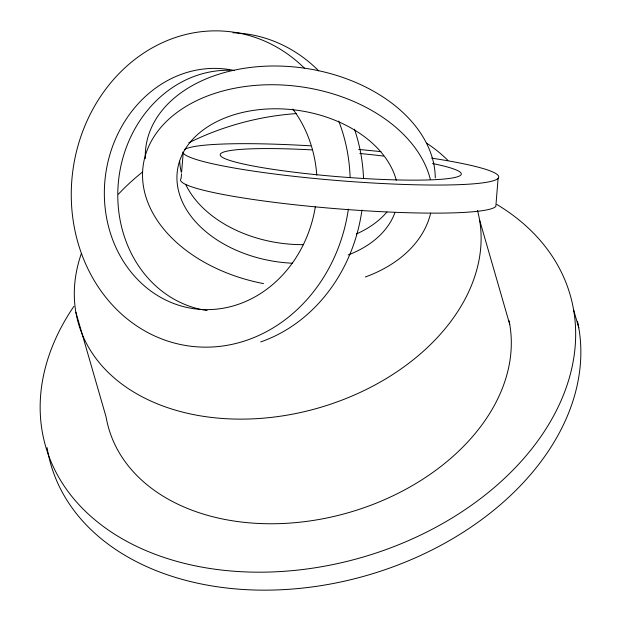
<?xml version="1.0" encoding="UTF-8"?>
<svg xmlns="http://www.w3.org/2000/svg" width="621" height="621" viewBox="0 0 621 621"><rect width="100%" height="100%" fill="white"/><g stroke="black" fill="none" stroke-linecap="round" stroke-linejoin="round"><path stroke-width="0.93" d="M181.511 173.787L181.13 178.468A158.487 16.387 4.6 0 0 324.418 207.693A158.487 16.387 4.6 0 0 495.837 206.405L498.096 178.328M181.658 171.916L183.086 154.132M573.602 309.871L578.788 327.834M479.552 219.85L509.748 324.48M75.863 312.247L106.067 416.885A207.375 147.658 -16.1 0 0 335.713 516.012A207.375 147.658 -16.1 0 0 509.026 320.708M496.854 204.48A272.976 194.365 -16.1 0 1 514.18 468.871A272.976 194.365 -16.1 0 1 156.865 554.926A272.976 194.365 -16.1 0 1 73.883 306.355M477.479 210.441A207.375 147.658 -16.1 0 1 270.259 417.506A207.375 147.658 -16.1 0 1 81.273 253.795M118.425 194.171A207.375 147.658 -16.1 0 1 142.356 172.157M188.807 142.783A207.375 147.658 -16.1 0 1 296.225 113.604M426.534 143.109A207.375 147.658 -16.1 0 1 447.912 160.381M577.491 321.274A272.976 194.365 -16.1 0 1 349.53 579.991A272.976 194.365 -16.1 0 1 47.095 447.617M145.291 158.634A145.803 100.198 8.3 0 1 288.33 66.463A145.803 100.198 8.3 0 1 435.267 177.932M386.968 211.971A111.213 76.422 8.3 0 1 356.4 233.954M303.661 244.643A111.213 76.422 8.3 0 1 185.726 184.538M181.285 172.219A111.213 76.422 8.3 0 1 179.702 161.173M430.679 213.073A145.803 100.198 8.3 0 1 365.288 277.013M263.537 283.611A145.803 100.198 8.3 0 1 142.737 169.727A145.803 100.198 8.3 0 1 278.914 84.86A145.803 100.198 8.3 0 1 430.4 179.609M394.847 212.84A111.213 76.422 8.3 0 1 348.202 254.928M292.281 263.211A111.213 76.422 8.3 0 1 177.381 184.616A111.213 76.422 8.3 0 1 272.472 108.807A111.213 76.422 8.3 0 1 396.291 180.284M431.595 158.13A158.487 16.387 4.6 0 1 414.634 184.763A158.487 16.387 4.6 0 1 182.776 152.06M184.328 149.614A158.487 16.387 4.6 0 1 310.647 145.834M358.69 149.451A158.487 16.387 4.6 0 1 380.991 151.664M432.511 163.525A120.885 12.498 4.6 0 1 403.774 180.059A120.885 12.498 4.6 0 1 229.56 160.358A120.885 12.498 4.6 0 1 311.936 149.894M359.815 153.496A120.885 12.498 4.6 0 1 383.615 156.05M233.022 32.773A158.487 139.104 -82.2 0 1 318.744 70.895M354.467 129.215A158.487 139.104 -82.2 0 1 363.526 178.343M361.95 210.014A158.487 139.104 -82.2 0 1 260.688 341.93M207.096 310.531A120.885 106.098 -82.2 0 1 118.386 182.194A120.885 106.098 -82.2 0 1 229.832 70.258M348.373 209.122A158.487 139.104 -82.2 0 1 162.275 339.151A158.487 139.104 -82.2 0 1 91.566 111.633A158.487 139.104 -82.2 0 1 304.624 68.372M338.724 121.072A158.487 139.104 -82.2 0 1 350.12 177.466M292.84 109.063A120.885 106.098 -82.2 0 1 316.78 175.161M315.359 206.646A120.885 106.098 -82.2 0 1 189.979 308.07A120.885 106.098 -82.2 0 1 106.68 167.988A120.885 106.098 -82.2 0 1 234.435 70.546"/></g></svg>
